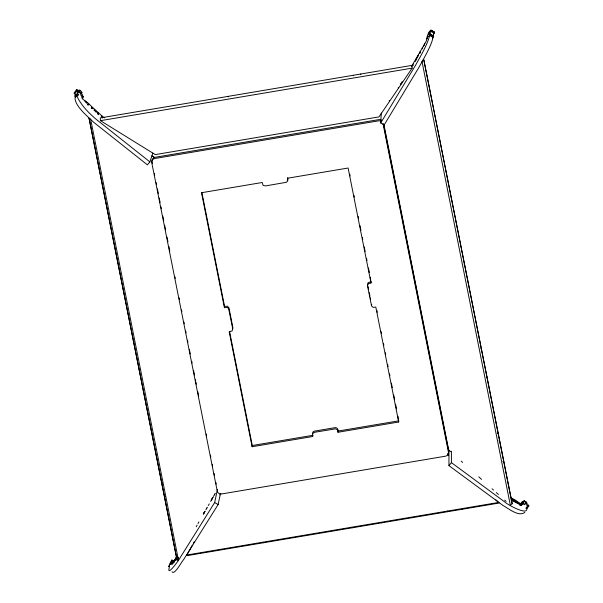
<?xml version="1.0" encoding="UTF-8"?>
<svg xmlns="http://www.w3.org/2000/svg" width="603" height="603" viewBox="0 0 603 603"><rect width="100%" height="100%" fill="white"/><g stroke="black" fill="none" stroke-linecap="round" stroke-linejoin="round"><path stroke-width="0.9" d="M416.047 59.102L415.889 59.916L416.153 59.23M175.465 559.23L176.046 557.888M432.698 37.929L432.72 37.899A3.837 0.437 -60.4 0 1 432.984 37.544C431.462 45.647 423.721 58.642 418.949 67.363L384.171 124.949L380.704 122.974L381.307 113.078M524.851 512.279C519.01 517.276 508.917 508.736 503.158 505.578L448.949 465.622L448.964 450.117M422.53 47.622L422.228 48.112L422.507 47.614M526.2 508.585L528.778 505.653L525.756 502.08L526.834 502.646L526.577 502.178L524.082 500.663L524.422 501.937L523.118 501.47L521.625 503.452M171.976 571.893C174.787 575.232 181.488 561.695 183.742 559.418L218.128 504.538L220.434 493.578M397.965 416.213L398.704 422.017L337.997 432.253L337.341 429.766L335.456 428.839L314.6 432.283L312.542 433.512L312.806 436.497L252.099 446.733L229.208 331.786L232.125 330.949L232.645 328.454L228.612 308.578L227.195 307.342L224.406 307.681L224.58 306.475L201.869 192.44M252.099 446.733L252.28 445.527L229.57 331.499M337.997 432.253C338.841 430.037 337.281 426.879 334.635 427.723L314.284 431.16L312.912 431.997L312.656 433.632M398.704 422.017L375.805 307.07L373.144 307.372L371.576 306.007L367.529 286.071L367.996 283.787L371.003 282.965L370.265 277.161M422.695 47.969L422.258 48.858L422.711 47.969M173.988 561.182L174.237 560.684L173.724 561.597A11.766 1.349 -60.4 0 0 173.875 561.446A4.673 0.535 -60.4 0 1 173.988 561.182C170.363 558.717 170.536 563.752 168.614 566.684C170.905 563.421 168.614 568.704 169.187 568.433A3.837 0.437 -60.4 0 0 168.968 568.84C167.37 576.227 179.754 558.981 180.282 557.451L214.66 502.563L217.155 490.736M434.401 32.502L431.002 30.15L434.492 32.381L431.024 30.414L429.54 33.391L430.143 32.848L429.849 33.972L433.331 35.931L429.871 33.964L429.351 35.268L432.848 37.273L433.301 35.012M430.67 31.303L434.137 33.271L433.233 34.959M434.137 33.271L434.492 32.381M176.061 557.926L175.503 559.267M171.893 563.76L172.556 561.401L173.988 562.184M75.006 97.776C74.938 106.06 87.269 116.115 93.593 122.213L147.403 164.86L149.883 161.89L152.853 153.064M171.961 560.021L171.523 561.423L172.473 560.73L170.777 564.446L172.518 561.461M177.011 556.735L176.46 558.009L176.822 557.669M389.425 100.437L389.214 100.814M232.554 329.426L232.916 327.738L228.936 307.771L227.369 306.136L224.58 306.475M515.429 500.709L516.145 501.817L515.49 500.611M495.892 499.887L499.118 503.038L187.443 555.574L186.953 554.994L192.38 545.12M193.284 543.469L194.189 541.826M219.952 494.912L220.856 493.269M176.95 556.84L176.438 558.235A4.017 0.46 -60.4 0 0 176.573 558.069L176.852 557.624M429.502 35.245L429.313 35.856A3.837 0.437 -60.4 0 1 429.517 35.569C427.979 43.695 420.276 56.652 415.482 65.395L380.704 122.974M432.637 37.801L432.962 37.213M203.46 513.997L204.349 512.422M203.339 514.155L204.636 511.879M211.238 500.264L212.452 498.131M197.995 523.517L198.922 521.889M204.033 512.912L204.967 511.276M205.894 509.648L206.821 508.012M211.932 499.035L212.859 497.407M213.794 495.772L214.721 494.143M196.201 526.758L197.136 525.13M204.131 512.882L205.065 511.246M206.46 508.796L207.394 507.161M208.329 505.533L209.256 503.897M210.658 501.447L213.454 496.548M214.389 494.912L215.316 493.284M400.694 84.134L401.093 83.463L400.678 84.194M398.297 87.797L398.515 87.435A3.309 0.377 -60.4 0 0 398.417 87.548L398.297 87.699M171.817 563.752L172.096 563.752A12.972 1.492 -60.4 0 1 172.202 563.858L176.913 556.29M174.259 561.348L174.697 560.707L174.237 561.401M433.874 32.848L434.469 32.125M401.884 82.257L402.201 81.82L401.869 82.34M411.54 66.481L426.178 41.268A12.972 1.492 -60.4 0 1 426.389 40.657L427.226 38.336L426.502 38.894L428.303 36.037L426.954 37.394L428.062 33.972L429.683 31.085L429.125 32.343L431.002 30.15M78.171 91.332C78.918 88.144 83.689 92.545 80.915 93.736M412.128 68.131L378.978 116.892L155.257 154.602L100.452 120.675L100.279 117.924L411.955 65.388L412.128 68.131L100.452 120.675M176.996 557.933L172.187 564.295M75.639 94.98L74.154 93.126L76.815 89.855L80.176 91.166L79.166 90.141M74.154 93.126L76.98 89.968M74.38 93.224L76.815 89.855M74.553 93.887L77.033 90.917L76.965 90.073M78.277 91.452L79.272 90.269M76.687 95.869L75.692 97.06L75.134 96.405L77.659 93.344L77.365 92.447L78.684 92.53L77.033 90.917M75.134 96.405L77.659 93.344M75.232 96.57L77.614 93.427M75.367 97.498L78.081 94.52A2.374 0.626 39.8 0 0 78.217 94.211L77.712 93.601M80.892 93.518L81.88 92.334M82.136 97.965L83.078 96.699L80.289 94.701L82.822 95.41L81.277 92.885L81.91 92.545M82.098 98.078L83.078 96.699M448.949 465.622L451.428 462.652L451.398 451.248M523.11 501.666L522.477 501.379L520.035 504.432M519.876 504.899L522.884 501.9L522.477 501.379M519.929 505.013L522.861 501.568M520.366 504.598L523.118 501.47M520.223 505.299L524.082 500.663M520.381 505.284L522.243 503.03L521.912 502.487L524.723 504.734L522.575 501.734M520.796 505.306L522.243 503.03M521.022 505.412L522.01 504.221L521.701 503.709A1.447 0.377 39.8 0 1 521.738 503.43L523.095 504.289L522.288 503.528M526.08 508.593L527.633 506.701M526.713 508.359L528.778 505.653M526.864 508.517L528.703 505.985M74.953 93.05L74.508 93.148M417.939 56.169L418.49 55.235L418.226 55.778A14.201 1.628 -60.4 0 1 417.977 56.237M287.299 180.644L287.94 179.634L287.699 177.621M422.575 60.775L423.826 59.855L512.188 503.769L510.311 505.141L421.949 61.235M129.374 320.562L129.788 320.434M133.587 341.728L134.009 341.592M139.203 369.933L139.836 369.737M146.227 405.193L146.695 405.043M151.843 433.406L152.25 433.278M161.679 482.769L162.117 482.634M164.483 496.864L165.071 496.684M83.161 96.872L81.707 96.578L83.018 97.761A1.447 0.377 39.8 0 1 82.973 98.033L82.106 97.641L82.528 98.621A12.972 3.407 39.8 0 1 82.717 99.171C85.189 100.942 88.219 102.819 90.412 105.344A3 0.791 39.8 0 1 90.623 105.533L99.45 113.688A3.188 0.837 39.8 0 1 99.653 113.846L100.075 114.253A2.103 0.55 39.8 0 1 100.211 114.442L104.379 117.909M371.184 281.759L368.177 282.581L367.702 284.865M252.28 445.527L312.987 435.291M338.17 431.047L398.877 420.811M186.953 554.994L498.628 502.45M464.069 264.099L464.468 264.091M468.275 285.264L468.674 285.257M480.862 348.73L481.307 348.722M486.538 376.943L486.93 376.935M497.641 433.361L498.153 433.353M498.998 440.409L499.555 440.401M502.925 461.581L503.769 461.566M75.134 96.314L74.885 95.417L75.661 95.304M528.846 506.136C523.969 503.904 529.803 507.741 526.509 507.198A2.374 0.626 39.8 0 0 526.532 507.628L526.11 507.741L526.464 508.208A3.837 1.01 39.8 0 1 526.788 508.517C528.115 516.04 507.575 504.605 505.631 502.601L451.428 462.652M521.414 505.42L511.073 499.977M518 503.452L517.223 502.977L517.623 503.166A2.857 0.754 39.8 0 1 517.962 503.415M430.904 30.301L434.371 32.276M429.766 34.25L433.233 36.225M429.442 34.868L432.901 36.843M214.66 502.563L218.128 504.538M171.968 560.142L173.347 560.933M171.749 560.195L173.136 560.986M172.443 560.76L173.86 561.514M172.443 561.491L173.943 562.313M172.315 562.019L173.702 562.81M517.201 502.329L517.238 502.352A6.053 1.59 39.8 0 0 517.472 502.487L518.316 503.098A2.367 0.626 39.8 0 1 518.15 503.143L517.238 502.352M151.835 155.83L154.202 157.315L152.604 156.283M102.585 117.894L102.382 117.758A4.507 1.183 39.8 0 0 102.111 117.593L102.397 117.879M149.883 161.89L96.073 119.236C89.191 113.296 82.551 106.746 78.171 98.688C77.953 98.07 75.842 94.347 77.644 94.89A3.837 1.01 39.8 0 1 77.983 95.086L78.413 95.168L77.847 94.52M522.01 504.221L522.56 504.628L521.897 504.786A12.972 3.407 39.8 0 0 521.603 504.96C519.545 503.143 516.598 500.588 513.831 499.314A3 0.791 39.8 0 0 513.62 499.171L510.44 497.483M450.758 451.737L448.655 449.853L383.855 124.331M461.265 461.159L462.667 462.418M478.782 476.867L481.586 479.385M492.093 488.807L493.495 490.066M496.299 492.576L498.402 494.46M504.703 500.113L506.105 501.372M513.741 499.97L514.796 501.274L514.344 501.274A4.017 1.055 39.8 0 1 514.11 501.168L513.741 500M447.305 454.368L448.677 455.649M371.599 304.364L371.757 304.801M217.261 489.44L217.495 490.307M360.692 74.041L360.82 74.501M353.335 75.285L353.448 75.707M228.07 96.397L228.205 96.895M383.523 124.052L448.64 451.059A3.957 3.769 8.4 0 1 447.78 453.75M383.011 123.6L448.466 452.265A3.957 3.769 8.4 0 1 445.745 456.147L221.557 493.97A3.957 3.769 8.4 0 1 217.321 491.513L151.805 162.863A3.957 3.769 8.4 0 1 154.85 158.506L379.046 120.758A3.957 3.769 8.4 0 1 381.224 121.316M423.826 59.855L512.188 503.769M349.755 174.161L350.124 176.001M353.969 195.319L354.33 197.158M358.182 216.469L358.544 218.309M360.014 225.665L360.926 230.263M362.395 237.62L362.757 239.459M364.227 246.815L365.139 251.413M366.601 258.77L366.971 260.609M368.433 267.966L369.353 272.564M376.898 310.462L377.267 312.301M381.111 331.612L381.48 333.451M383.493 343.567L383.862 345.406M385.325 352.763L385.694 354.602M387.706 364.717L388.076 366.556M389.538 373.913L389.907 375.752M391.37 383.109L392.282 387.706M393.751 395.063L394.664 399.661M395.583 404.259L396.495 408.857M371.003 282.965L348.112 168.018L287.405 178.247L287.767 180.84L286.357 182.317L265.531 185.905L263.134 185.43L262.215 182.498L201.508 192.726L224.406 307.681M368.034 286.515L368.576 289.229M369.24 292.583L369.956 296.156M370.287 297.829L370.619 299.51M152.34 163.481L151.979 161.657A3.957 3.769 8.4 0 1 155.031 157.3L379.219 119.552A3.957 3.769 8.4 0 1 381.398 120.11M154.345 173.513L154.707 175.337M156.147 182.573L156.509 184.382M157.406 188.897L158.303 193.42M159.207 197.942L160.104 202.457M161.009 206.98L161.37 208.789M162.818 216.078L163.73 220.66M164.642 225.236L165.554 229.818M167.016 237.145L167.928 241.72M168.84 246.303L169.752 250.886M174.878 276.641L175.247 278.488M179.114 297.874L179.475 299.721M181.503 309.874L181.865 311.721M183.892 321.881L184.254 323.713M185.716 331.039L186.078 332.871M187.541 340.198L187.902 342.029M189.365 349.363L190.277 353.946M191.739 361.272L192.101 363.104M193.563 370.43L194.475 375.013M195.387 379.596L195.749 381.428M195.937 382.347L196.307 384.194M197.776 391.588L198.696 396.209M206.241 434.092L206.603 435.924M210.432 455.152L210.801 456.984M212.256 464.302L212.625 466.134M214.073 473.43L214.427 475.209M215.844 482.325L216.198 484.103M90.601 118.979L178.465 560.112M462.539 508.789L462.599 509.173M447.758 511.027L447.856 511.661M381.48 522.402L381.548 522.839M351.994 527.301L352.069 527.806M263.586 542.263L263.654 542.715M80.659 93.035C78.985 93.427 78.805 90.427 80.659 93.035M417.593 56.893L416.861 58.137A6.151 0.709 -60.4 0 0 417.088 57.745L417.593 56.893M86.335 102.337L86.583 102.789A5.555 1.462 39.8 0 0 86.885 103.083L85.958 102.472A2.367 0.626 39.8 0 1 85.867 102.306L86.335 102.337M87.887 103.965L88.784 104.311L87.887 103.942M97.641 112.919C97.498 114.027 98.455 112.414 97.641 112.919M171.094 562.546L170.091 564.295L171.094 562.546M174.493 560.398L174.697 560.27A6.053 0.693 -60.4 0 0 174.832 560.074L174.161 561.114L174.493 560.428M94.008 109.934L94.37 110.364A14.201 3.731 39.8 0 0 94.716 110.733A4.161 1.093 39.8 0 1 94.784 110.658L94.068 109.972M87.608 104.462L88.249 105.163L87.639 104.447M423.773 45.489L423.562 45.986A5.555 0.641 -60.4 0 1 423.351 46.363L424.052 45.119L423.766 45.511M413.334 63.812L413.673 63.39L413.372 63.76M175.254 559.953L175.654 559.448L175.262 559.923M511.826 498.681L512.49 499.412L511.826 498.681M419.861 52.371L420.306 51.745L419.861 52.371M92.176 107.605L91.437 107.183L92.176 107.605M429.479 32.841L428.514 34.567L429.479 32.841M516.304 502.457L515.61 502.141L516.296 502.487M412.874 64.785L412.573 65.388L412.874 64.785M101.96 116.304L101.357 116.04L101.96 116.304M526.427 504.168C524.324 504.04 525.032 501.854 526.427 504.168M415.814 60.3L415.294 61.242L415.799 60.3M412.61 65.757L412.98 65.192A4.507 0.52 -60.4 0 0 412.814 65.433L412.61 65.757M424.753 43.687L424.572 44.102A11.766 1.349 -60.4 0 1 424.384 44.494A4.673 0.535 -60.4 0 0 424.301 44.554L424.746 43.687M95.297 111.223L95.447 111.502A2.759 0.724 39.8 0 0 95.613 111.721L96.427 112.15A6.151 1.621 39.8 0 1 96.081 111.857L95.297 111.223M419.598 53.072L419.394 53.539L419.598 53.072M85.92 101.786L85.588 101.666A4.673 1.229 39.8 0 0 85.37 101.643A11.766 3.09 39.8 0 1 85.121 101.327L84.91 100.98L85.92 101.786M420.17 52.665L419.786 53.313L419.99 52.951A4.907 0.565 -60.4 0 1 420.17 52.665M178.48 557.79L177.094 560.24L89.04 118.173L177.094 560.24L178.488 557.79M92.463 108.216L92.711 108.608L92.463 108.216M519.387 503.415L519.115 503.369A11.766 3.09 39.8 0 1 518.836 503.294A4.673 1.229 39.8 0 0 518.693 503.068L518.361 502.676L519.387 503.415M97.867 113.892L98.606 114.66L97.867 113.892M511.442 498.787L511.442 498.787M91.89 108.585L91.294 108.103A4.907 1.289 39.8 0 1 91.588 108.314L91.905 108.578M512.399 500.294L511.789 499.857L512.113 500.06A4.907 1.289 39.8 0 1 512.399 500.294M102.977 117.57L102.563 117.088L102.977 117.57"/></g></svg>
